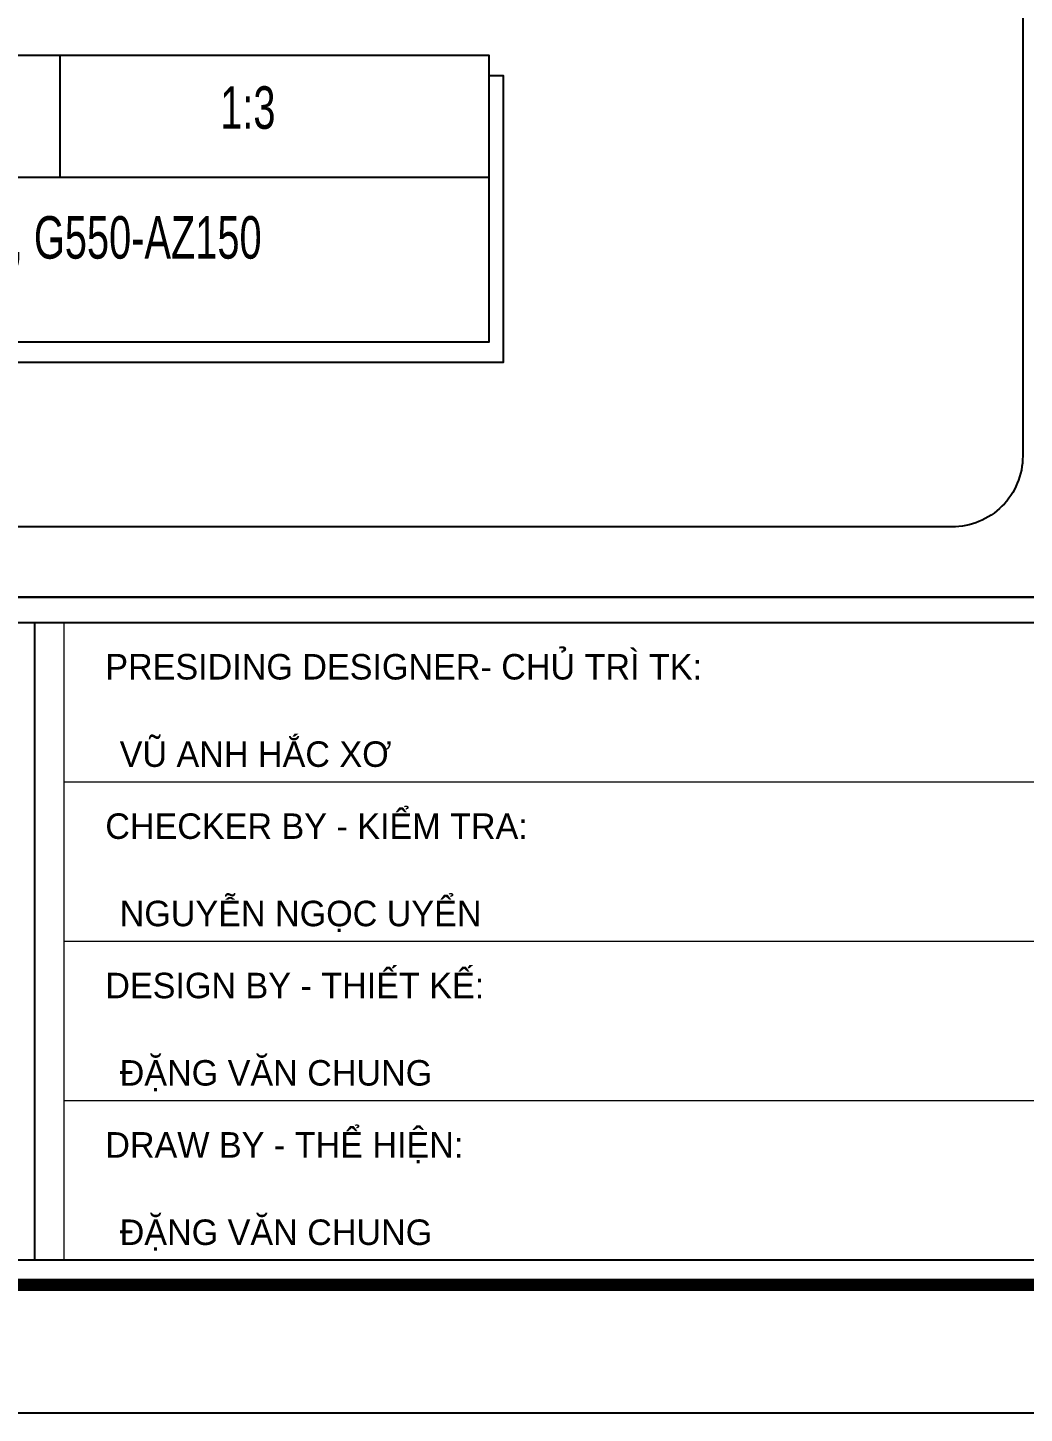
# Model space of a CAD drawing. Header units: inches. Extents: x 2 to 32666, y -5537 to 22.
# Drawn here: x 19235.2 to 19305.5, y -4544.5 to -4446.7 of the extents above; entities that cross this region are included whole.
import ezdxf
from ezdxf.enums import TextEntityAlignment as Align

# ---------------------------------------------------------------- set-up
doc = ezdxf.new("R2010")
doc.units = ezdxf.units.IN
doc.header["$MEASUREMENT"] = 0
for name, color, linetype in [('2', 2, 'Continuous'), ('3', 3, 'Continuous'), ('7', 7, 'Continuous'), ('9', 9, 'Continuous'), ('BAO KHUNG', 31, 'Continuous'), ('DIM', 8, 'Continuous'), ('NET IN', 3, 'Continuous')]:
    doc.layers.add(name, color=color, linetype=linetype)
doc.layers.add('Cover text', color=7, linetype='Continuous', true_color=0x52370f)
doc.layers.add('S-Hatch', color=8, linetype='Continuous', lineweight=9)
doc.styles.add('ST1H', font='vnshxh.shx', dxfattribs={"width": 0.7})
doc.styles.add('ST3', font='VHAVANB.TTF')
doc.styles.add('style1', font='VHAVAN.TTF')
doc.styles.add('TIEU DE', font='Vharialn.ttf')

# ---------------------------------------------------------------- blocks, each defined once
blk = doc.blocks.new('kt kien truc 1')
at = {"layer": '2', "color": 157, "linetype": 'Continuous'}
blk.add_lwpolyline([(0, 420), (594, 420), (594, 0), (0, 0)], close=True, dxfattribs=at)
at = {"layer": '7', "color": 147, "linetype": 'Continuous'}
blk.add_lwpolyline([(12.331, 57.61), (581.669, 57.61), (581.669, 409.19), (12.331, 409.19)], close=True, dxfattribs=at)
at = {"layer": 'BAO KHUNG', "color": 167, "linetype": 'Continuous', "const_width": 0.871}
blk.add_lwpolyline([(10.588, 9.067), (583.412, 9.067), (583.412, 410.933), (10.588, 410.933)], close=True, dxfattribs=at)
at = {"layer": 'BAO KHUNG', "color": 7}
for points in [[(144.951, 55.81), (285.801, 55.81), (285.801, 10.81), (144.951, 10.81)], [(211.893, 55.81), (474.138, 55.81), (474.138, 10.81), (211.893, 10.81)]]:
    blk.add_lwpolyline(points, close=True, dxfattribs=at)
at = {"layer": 'S-Hatch'}
for p, q in [((213.954, 10.81), (213.954, 55.81)), ((285.801, 44.56), (213.954, 44.56)), ((285.801, 33.31), (213.954, 33.31)), ((285.801, 22.06), (213.954, 22.06))]:
    blk.add_line(p, q, dxfattribs=at)
at = {"layer": 'BAO KHUNG', "color": 7, "linetype": 'Continuous', "style": 'ST3'}
for s, p in [('PRESIDING DESIGNER- CHñ TR× TK:', (216.863, 51.797)), ('CHECKER BY - KIÓM TRA:', (216.863, 40.547)), ('design by - thiÕt kÕ:', (216.863, 29.297)), ('DRAW by - thÓ HIÖN:', (216.863, 18.047))]:
    blk.add_text(s, height=1.8, dxfattribs=at).set_placement(p)
at = {"layer": 'Cover text', "linetype": 'Continuous', "style": 'style1'}
for s, p in [('Vò ANH H¾C X¥', (217.877, 45.631)), ('nguyÔn ngäc uyÓn', (217.877, 34.381)), ('®Æng v¨n chung', (217.877, 23.131)), ('®Æng v¨n chung', (217.877, 11.881))]:
    blk.add_text(s, height=1.8, dxfattribs=at).set_placement(p)
at = {"layer": 'Cover text', "ltscale": 0.5, "style": 'TIEU DE'}
for tag, p in [('STT', (555.048, 15.579)), ('TENBANVE', (45.93, 14.603))]:
    blk.add_attdef(tag, text='', height=2, dxfattribs=at).set_placement(p, align=Align.MIDDLE_CENTER)

msp = doc.modelspace()

# ---------------------------------------------------------------- linework, layer by layer
at = {"color": 9}
msp.add_line((19237.4178, -4448.661), (19237.4178, -4457.2856), dxfattribs=at)
for points in [[(19185.7271, -4448.661), (19267.7041, -4448.661), (19267.7041, -4468.9182), (19185.7271, -4468.9182)], [(19185.7271, -4448.661), (19267.7041, -4448.661), (19267.7041, -4457.2856), (19185.7271, -4457.2856)]]:
    msp.add_lwpolyline(points, close=True, dxfattribs=at)
msp.add_lwpolyline([(19267.7041, -4450.0816), (19268.7267, -4450.0816), (19268.7267, -4470.3387), (19186.7497, -4470.3387), (19186.7497, -4468.9182)], dxfattribs=at)
at = {"layer": '9'}
msp.add_lwpolyline([(19154.6571, -4352.7845), (19300.399, -4352.7845, -0.4142136), (19305.399, -4357.7845), (19305.399, -4476.9592, -0.4142136), (19300.399, -4481.9592), (19154.6571, -4481.9592, -0.4142136), (19149.6571, -4476.9592), (19149.6571, -4357.7845, -0.4142136)], format="xyb", close=True, dxfattribs=at)
at = {"layer": 'DIM'}
msp.add_lwpolyline([(19036.1005, -4135.3349), (19605.4384, -4135.3349), (19605.4384, -4486.9148), (19036.1005, -4486.9148)], close=True, dxfattribs=at)
msp.add_lwpolyline([(19036.1005, -4135.3349), (19605.4384, -4135.3349), (19605.4384, -4486.9148), (19036.1005, -4486.9148)], close=True, dxfattribs=at)
at = {"layer": 'NET IN'}
msp.add_lwpolyline([(19023.7695, -4124.5249), (19617.7695, -4124.5249), (19617.7695, -4544.5249), (19023.7695, -4544.5249)], close=True, dxfattribs=at)

# ---------------------------------------------------------------- block references
at = {"layer": '3'}
msp.add_blockref('kt kien truc 1', (19023.7695, -4544.5249), dxfattribs=at)

# ---------------------------------------------------------------- texts
at = {"layer": '3', "style": 'ST1H', "width": 0.7}
msp.add_text('diÒm DHCP3-01, dµy 0.5mm, K500, g550-az150', height=3, dxfattribs=at).set_placement((19187.8355, -4463.019))

# ---------------------------------------------------------------- next in the draw order: texts
at = {"layer": '3', "insert": (19248.7418, -4452.3754), "char_height": 3, "attachment_point": 4, "style": 'ST1H', "bg_fill": 2}
msp.add_mtext('\\A1;1:3', dxfattribs=at)

doc.saveas('drawing.dxf')
